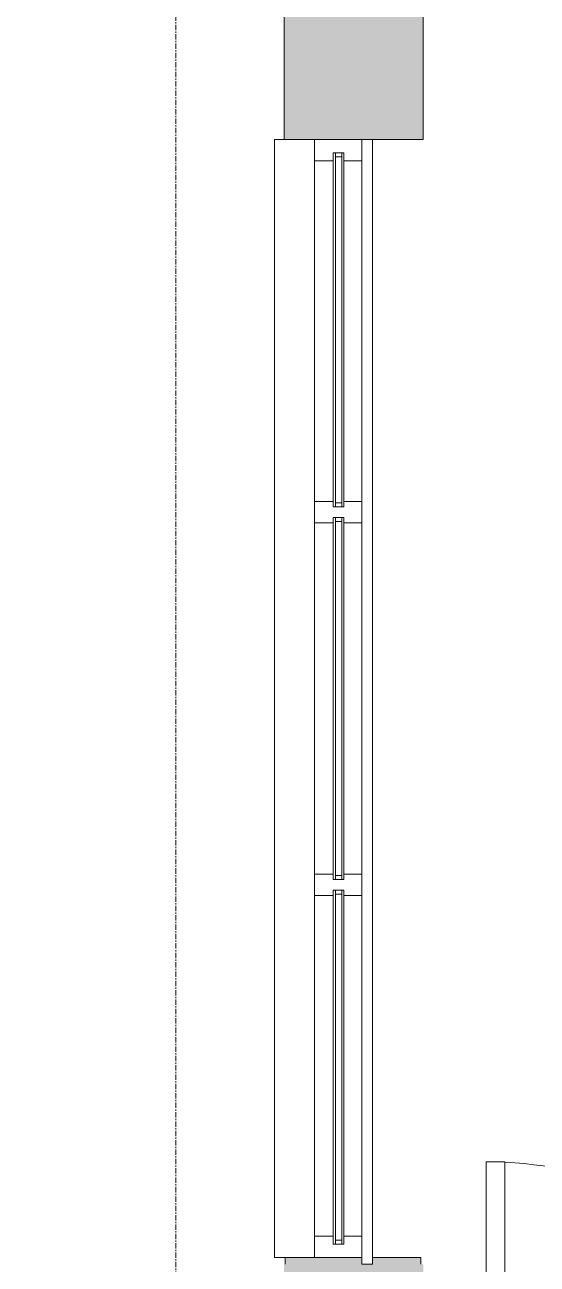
# Model space of a CAD drawing. Header units: inches. Extents: x 29752 to 31446, y 4278 to 5722.
# Drawn here: x 30542.2 to 30590.1, y 5469.8 to 5585.5 of the extents above; entities that cross this region are included whole.
import ezdxf

# ---------------------------------------------------------------- set-up
doc = ezdxf.new("R2010")
doc.units = ezdxf.units.IN
doc.header["$MEASUREMENT"] = 0
doc.linetypes.add('Grid Line 1_2_', pattern=[0.875, 0.5, -0.125, 0.125, -0.125])
for name, color, linetype, lineweight in [('1900 Duke Street_2nd Flr_LINKED_dwg', 8, 'Continuous', 9), ('A-DOOR', 31, 'Continuous', 13), ('A-DOOR-FRAM', 31, 'Continuous', 20), ('A-GLAZ-CURT', 52, 'Continuous', 9), ('A-WALL', 113, 'Continuous', 13), ('A-WALL-PATT', 111, 'Continuous', 13), ('AE-GLAZING', 7, 'Continuous', 9), ('AE-SILL', 7, 'Continuous', 9), ('AE-WALLS-PATT', 7, 'Continuous', 9), ('AE-WALLS-TENANT', 7, 'Continuous', 9), ('S-GRID', 1, 'Continuous', 9)]:
    doc.layers.add(name, color=color, linetype=linetype, lineweight=lineweight)

# ---------------------------------------------------------------- blocks, each defined once
blk = doc.blocks.new('1900 Duke Street_2nd Flr_LINKED_dwg-5565117-FIRST FLOOR POWER _ SIGNAL')
at = {"layer": 'AE-WALLS-PATT'}
h = blk.add_hatch(color=256, dxfattribs=at)
h.paths.add_polyline_path([(1471.94, 1040.75), (1471.94, 1061), (1471.75, 1061), (1471.75, 1040.87), (1443.75, 1040.87), (1443.75, 1066.92), (1443.69, 1066.87), (1443.69, 1040.75), (1471.75, 1040.75)], flags=0)
h.paths.add_polyline_path([(1471.94, 1064.75), (1471.94, 1066.87), (1471.75, 1066.87), (1471.75, 1064.75)], flags=0)
h.paths.add_polyline_path([(1480.69, 1091), (1480.69, 1091.62), (1476.16, 1091.62), (1476.16, 1091), (1480.03, 1091)], flags=0)
h.paths.add_polyline_path([(1468, 1091), (1475.16, 1091), (1475.16, 1091.62), (1468, 1091.62)], flags=0)
at = {"layer": 'AE-GLAZING'}
for p, q in [((1470.75, 1194.25), (1470.75, 1162.21)), ((1472.5, 1194.5), (1472.5, 1194)), ((1472.5, 1162.21), (1472.5, 1194.25)), ((1472.7, 1161.71), (1472.7, 1194.75)), ((1473.3, 1194.37), (1472.7, 1194.37)), ((1473.3, 1161.71), (1473.3, 1194.75)), ((1473.5, 1194.5), (1473.5, 1194)), ((1473.5, 1162.21), (1473.5, 1194.25)), ((1473.3, 1162.08), (1472.7, 1162.08)), ((1472.7, 1160.71), (1472.7, 1126.92)), ((1473.3, 1160.71), (1473.3, 1126.92)), ((1473.3, 1160.33), (1472.7, 1160.33)), ((1473.3, 1127.29), (1472.7, 1127.29)), ((1475.16, 1127.42), (1473.5, 1127.42)), ((1472.7, 1125.92), (1472.7, 1092.87)), ((1473.3, 1125.92), (1473.3, 1092.87)), ((1473.3, 1125.54), (1472.7, 1125.54)), ((1473.3, 1093.25), (1472.7, 1093.25))]:
    blk.add_line(p, q, dxfattribs=at)
at = {"layer": 'AE-GLAZING', "flags": 128}
for points in [[(1475.16, 1194), (1473.5, 1194), (1473.5, 1194.75), (1472.5, 1194.75), (1472.5, 1194), (1470.75, 1194), (1470.75, 1196)], [(1475.16, 1162.21), (1473.5, 1162.21), (1473.5, 1161.71), (1472.5, 1161.71), (1472.5, 1162.21), (1470.75, 1162.21), (1470.75, 1160.21)], [(1473.5, 1160.21), (1473.5, 1160.71), (1472.5, 1160.71), (1472.5, 1160.21), (1472.5, 1127.42), (1472.5, 1126.92), (1473.5, 1126.92), (1473.5, 1127.42), (1473.5, 1160.21), (1475.16, 1160.21)], [(1470.75, 1127.42), (1470.75, 1160.21), (1472.5, 1160.21)], [(1470.75, 1125.42), (1470.75, 1127.42), (1472.5, 1127.42)], [(1470.75, 1093.62), (1470.75, 1125.42), (1472.5, 1125.42), (1472.5, 1125.92), (1473.5, 1125.92), (1473.5, 1125.42)], [(1472.5, 1125.42), (1472.5, 1093.62), (1472.5, 1093.12)], [(1473.5, 1093.12), (1473.5, 1093.62), (1473.5, 1125.42), (1475.16, 1125.42)], [(1475.16, 1093.62), (1473.5, 1093.62), (1473.5, 1092.87), (1472.5, 1092.87), (1472.5, 1093.62), (1470.75, 1093.62), (1470.75, 1091.62)]]:
    blk.add_lwpolyline(points, dxfattribs=at)
at = {"layer": 'AE-SILL', "flags": 128}
blk.add_lwpolyline([(1468, 1091.62), (1467, 1091.62), (1467, 1196), (1467.91, 1196)], dxfattribs=at)
at = {"layer": 'AE-WALLS-TENANT', "flags": 128}
for points in [[(1468, 1091), (1468, 1091.62), (1475.16, 1091.62)], [(1476.16, 1091.62), (1480.69, 1091.62), (1480.69, 1091)]]:
    blk.add_lwpolyline(points, dxfattribs=at)
blk = doc.blocks.new('Single Flush - OTJ_SOLIDFLUSH_ALUM-5854609-FIRST FLOOR POWER _ SIGNAL')
at = {"layer": 'A-DOOR', "lineweight": 20}
for p, q in [((16.15625, -1.875), (17.90625, -1.875)), ((16.15625, -37.6875), (16.15625, -1.875)), ((17.90625, -1.875), (17.90625, -37.6875)), ((17.90625, -37.6875), (16.15625, -37.6875))]:
    blk.add_line(p, q, dxfattribs=at)
at = {"layer": 'A-DOOR', "lineweight": 9}
blk.add_arc((17.90625, -1.875), 35.8125, 179.5, 270, dxfattribs=at)
at = {"layer": 'A-DOOR-FRAM'}
for p, q in [((-20, 3.875), (-20, -1.875)), ((-20, 3.875), (-18, 3.875)), ((-18, 3.875), (-18, -1.875)), ((18.000004, 3.875), (18.000004, -1.875)), ((18.000004, 3.875), (20.000004, 3.875)), ((20.000004, 3.875), (20.000004, -1.875)), ((-20, -1.875), (-18, -1.875)), ((18.000004, -1.875), (20.000004, -1.875))]:
    blk.add_line(p, q, dxfattribs=at)
blk = doc.blocks.new('System Panel - Glazed-6073935-FIRST FLOOR POWER _ SIGNAL')
at = {"layer": 'A-GLAZ-CURT', "lineweight": 13}
for p, q in [((52.5, 1.75), (-52.5, 1.75)), ((-52.5, 1.75), (-52.5, 0.75)), ((52.5, 0.75), (52.5, 1.75)), ((-52.5, 0.75), (52.5, 0.75))]:
    blk.add_line(p, q, dxfattribs=at)

msp = doc.modelspace()

# ---------------------------------------------------------------- hatches: boundary and pattern name
at = {"layer": 'A-WALL-PATT', "lineweight": 9}
h = msp.add_hatch(color=7, dxfattribs=at)
h.paths.add_polyline_path([(30579.46, 5445.73), (30579.46, 5469.81), (30566.46, 5469.81), (30566.46, 5445.73), (30579.24, 5445.73)], flags=0)
h.paths.add_polyline_path([(30579.24, 5574.81), (30579.46, 5574.81), (30579.46, 5610.44), (30566.46, 5610.44), (30566.49, 5574.81), (30579.22, 5574.81)], flags=0)

# ---------------------------------------------------------------- linework, layer by layer
at = {"layer": 'A-WALL', "color": 8, "lineweight": 20}
for p, q in [((30566.46, 5610.44), (30566.46, 5574.81)), ((30579.46, 5574.81), (30579.46, 5595.69)), ((30566.46, 5574.81), (30579.46, 5574.81))]:
    msp.add_line(p, q, dxfattribs=at)
at = {"layer": 'S-GRID', "linetype": 'Grid Line 1_2_'}
msp.add_line((30556.36, 4277.77), (30556.36, 5698.13), dxfattribs=at)

# ---------------------------------------------------------------- block references
at = {"layer": '1900 Duke Street_2nd Flr_LINKED_dwg', "color": 7}
msp.add_blockref('1900 Duke Street_2nd Flr_LINKED_dwg-5565117-FIRST FLOOR POWER _ SIGNAL', (29098.55, 4378.81), dxfattribs=at)
at = {"layer": 'A-DOOR', "rotation": 180}
msp.add_blockref('Single Flush - OTJ_SOLIDFLUSH_ALUM-5854609-FIRST FLOOR POWER _ SIGNAL', (30603.24, 5441.69), dxfattribs=at)
at = {"layer": 'A-GLAZ-CURT', "rotation": 270}
msp.add_blockref('System Panel - Glazed-6073935-FIRST FLOOR POWER _ SIGNAL', (30572.96, 5522.31), dxfattribs=at)

doc.saveas('drawing.dxf')
